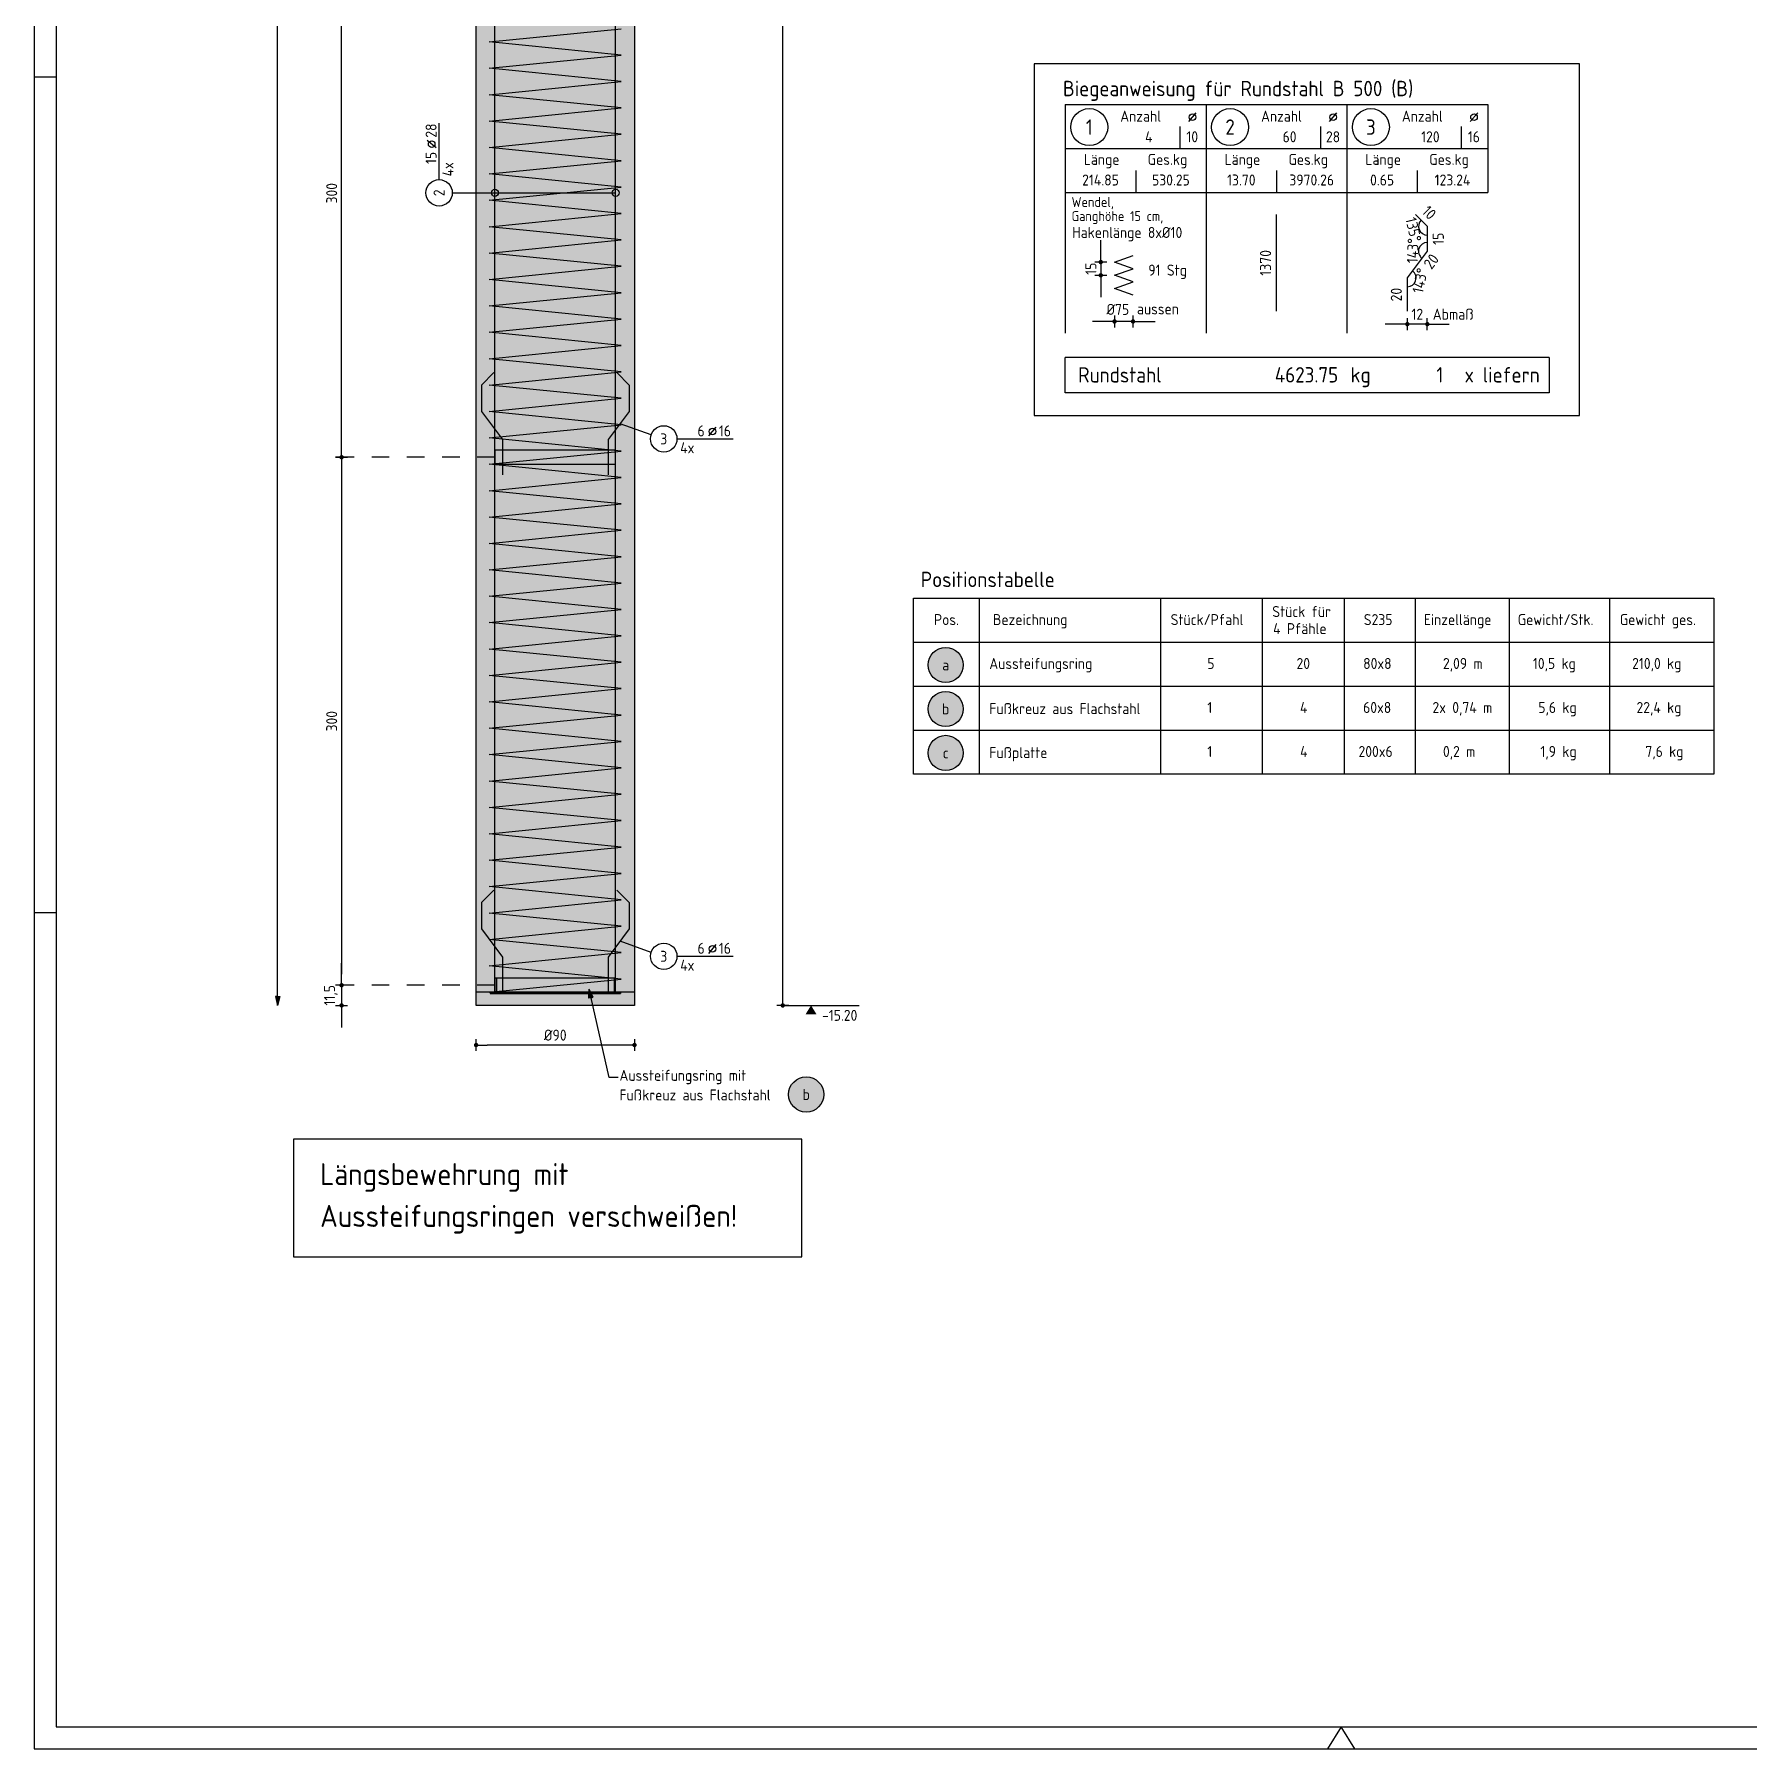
# Model space of a CAD drawing. Extents: x 22.7 to 42.2, y 6.9 to 28.2.
# Drawn here: x 22.69 to 32.43, y 6.89 to 16.63 of the extents above; entities that cross this region are included whole.
import ezdxf
from ezdxf.enums import TextEntityAlignment as Align

# ---------------------------------------------------------------- set-up
doc = ezdxf.new("R2010")
doc.units = 0
doc.header["$LTSCALE"] = 0.25
doc.linetypes.add('AUSGEZOGEN', pattern=[1000.01, 1000, 0.01])
doc.linetypes.add('DASHDOT2', pattern=[0.5, 0.25, -0.125, 0, -0.125])
for name, color, linetype in [('ACHSEN', 7, 'Continuous'), ('BETON', 7, 'Continuous'), ('grau_hell', 7, 'Continuous'), ('grau_mittel', 7, 'Continuous'), ('HILFE', 7, 'Continuous'), ('koten', 7, 'Continuous'), ('MASSE', 7, 'Continuous'), ('POS', 7, 'Continuous'), ('RAHMEN', 7, 'Continuous'), ('RND', 7, 'Continuous'), ('RND_BILD', 7, 'Continuous'), ('STAHL', 7, 'Continuous'), ('TEXT', 7, 'Continuous')]:
    doc.layers.add(name, color=color, linetype=linetype)
doc.layers.add('NOPLOT', color=7, linetype='Continuous', plot=False)
doc.styles.add('txt', font='isocp.shx')
doc.dimstyles.new('DOT_I', dxfattribs={"dimscale": 0.25, "dimtxt": 0.25, "dimasz": 0.25, "dimexe": 0.1, "dimexo": 0.3, "dimgap": 0.1, "dimtad": 1, "dimdec": 3, "dimzin": 3, "dimtxsty": 'txt', "dimblk": 'DOT', "dimblk1": 'DOT', "dimblk2": 'DOT', "dimsah": 1, "dimcen": 0.1, "dimse1": 1, "dimse2": 1, "dimazin": 0, "dimtfac": 1, "dimtdec": 4, "dimtix": 1, "dimtmove": 2, "dimatfit": 3, "dimfxl": 0, "dimtvp": 1, "dimtolj": 1, "dimtzin": 0, "dimarcsym": 0})

# ---------------------------------------------------------------- blocks, each defined once
blk = doc.blocks.new('DINA1')
at = {"layer": 'RAHMEN'}
for p, q in [((84.1, 0), (84.1, 59.4)), ((0, 0), (84.1, 0))]:
    blk.add_line(p, q, dxfattribs=at)
at = {"layer": 'RAHMEN', "color": 5}
for p, q in [((83.6, 0.5), (83.6, 58.9)), ((2, 0.5), (83.6, 0.5))]:
    blk.add_line(p, q, dxfattribs=at)
at = {"layer": 'RAHMEN', "color": 7, "linetype": 'Continuous'}
for p, q in [((84.1, 30.01), (83.6, 29.7)), ((83.6, 29.7), (84.1, 29.39))]:
    blk.add_line(p, q, dxfattribs=at)
at = {"layer": 'RAHMEN', "color": 7}
for p, q in [((46.1, 0), (46.1, 0.5)), ((65.1, 0.5), (65.1, 0))]:
    blk.add_line(p, q, dxfattribs=at)
blk = doc.blocks.new('DOT')
at = {"layer": 'MASSE', "color": 7, "linetype": 'Continuous'}
for p, q in [((0, 0), (-1, 0)), ((0, 0.54), (0, -0.54))]:
    blk.add_line(p, q, dxfattribs=at)
at = {"layer": 'MASSE', "color": 7, "linetype": 'Continuous', "const_width": 0.2}
blk.add_lwpolyline([(-0.1, 0, 1), (0.1, 0, 1)], format="xyb", close=True, dxfattribs=at)
blk = doc.blocks.new('*D20')
at = {"layer": 'Defpoints', "color": 0, "linetype": 'AUSGEZOGEN', "transparency": 16777216}
for p in [(26.946, 24.9628), (26.946, 24.9628), (26.946, 11.1128)]:
    blk.add_point(p, dxfattribs=at)
at = {"layer": 'MASSE', "color": 0, "linetype": 'AUSGEZOGEN', "lineweight": -2, "transparency": 16777216}
blk.add_line((26.946, 11.1753), (26.946, 24.9003), dxfattribs=at)
at = {"layer": 'MASSE', "color": 0, "linetype": 'AUSGEZOGEN', "lineweight": -2, "transparency": 16777216, "xscale": 0.0625, "yscale": 0.0625, "zscale": 0.0625}
for p, rotation in [((26.946, 24.9628), 90), ((26.946, 11.1128), 270)]:
    blk.add_blockref('DOT', p, dxfattribs=dict(at, rotation=rotation))
at = {"layer": 'MASSE', "color": 0, "linetype": 'AUSGEZOGEN', "transparency": 16777216, "insert": (26.8897, 18.0378), "char_height": 0.0625, "attachment_point": 5, "rotation": 90, "style": 'txt'}
blk.add_mtext('\\A1;1385', dxfattribs=at)
blk = doc.blocks.new('OKRD_U')
at = {"color": 0, "linetype": 'ByBlock'}
blk.add_solid([(-0.125, -0.202), (0.125, -0.202), (0, 0)], dxfattribs=at)
at = {"color": 0, "linetype": 'ByBlock', "style": 'txt'}
blk.add_attdef('OKRD', (0.25, -0.35), '', height=0.25, dxfattribs=at)
blk = doc.blocks.new('*D21')
at = {"layer": 'Defpoints', "color": 0, "linetype": 'AUSGEZOGEN', "transparency": 16777216}
for p in [(25.2035, 10.8877), (25.2035, 10.8877), (26.1035, 10.8877)]:
    blk.add_point(p, dxfattribs=at)
at = {"layer": 'MASSE', "color": 0, "linetype": 'AUSGEZOGEN', "lineweight": -2, "transparency": 16777216}
blk.add_line((26.041, 10.8877), (25.266, 10.8877), dxfattribs=at)
at = {"layer": 'MASSE', "color": 0, "linetype": 'AUSGEZOGEN', "lineweight": -2, "transparency": 16777216, "xscale": 0.0625, "yscale": 0.0625, "zscale": 0.0625, "rotation": 180}
blk.add_blockref('DOT', (25.2035, 10.8877), dxfattribs=at)
at = {"layer": 'MASSE', "color": 0, "linetype": 'AUSGEZOGEN', "lineweight": -2, "transparency": 16777216, "xscale": 0.0625, "yscale": 0.0625, "zscale": 0.0625}
blk.add_blockref('DOT', (26.1035, 10.8877), dxfattribs=at)
at = {"layer": 'MASSE', "color": 0, "linetype": 'AUSGEZOGEN', "transparency": 16777216, "insert": (25.6535, 10.944), "char_height": 0.0625, "attachment_point": 5, "style": 'txt'}
blk.add_mtext('\\A1;%%C90', dxfattribs=at)
blk = doc.blocks.new('*D37')
at = {"layer": 'Defpoints', "color": 0, "linetype": 'AUSGEZOGEN', "transparency": 16777216}
for p in [(24.4393, 11.2278), (24.4393, 11.1128), (24.4393, 11.1128)]:
    blk.add_point(p, dxfattribs=at)
at = {"layer": 'MASSE', "color": 0, "linetype": 'AUSGEZOGEN', "lineweight": -2, "transparency": 16777216}
for p, q in [((24.4393, 11.2903), (24.4393, 11.3528)), ((24.4393, 11.2278), (24.4393, 11.1128)), ((24.4393, 11.0503), (24.4393, 10.9878))]:
    blk.add_line(p, q, dxfattribs=at)
at = {"layer": 'MASSE', "color": 0, "linetype": 'AUSGEZOGEN', "lineweight": -2, "transparency": 16777216, "xscale": 0.0625, "yscale": 0.0625, "zscale": 0.0625}
for p, rotation in [((24.4393, 11.2278), 270), ((24.4393, 11.1128), 90)]:
    blk.add_blockref('DOT', p, dxfattribs=dict(at, rotation=rotation))
at = {"layer": 'MASSE', "color": 0, "linetype": 'AUSGEZOGEN', "transparency": 16777216, "insert": (24.3784, 11.1703), "char_height": 0.0625, "attachment_point": 5, "rotation": 90, "style": 'txt'}
blk.add_mtext('\\A1;11,5', dxfattribs=at)
blk = doc.blocks.new('*D38')
at = {"layer": 'Defpoints', "color": 0, "linetype": 'AUSGEZOGEN', "transparency": 16777216}
for p in [(24.4393, 14.2278), (24.4393, 11.2278), (24.4393, 11.2278)]:
    blk.add_point(p, dxfattribs=at)
at = {"layer": 'MASSE', "color": 0, "linetype": 'AUSGEZOGEN', "lineweight": -2, "transparency": 16777216}
blk.add_line((24.4393, 14.1653), (24.4393, 11.2903), dxfattribs=at)
at = {"layer": 'MASSE', "color": 0, "linetype": 'AUSGEZOGEN', "lineweight": -2, "transparency": 16777216, "xscale": 0.0625, "yscale": 0.0625, "zscale": 0.0625}
for p, rotation in [((24.4393, 14.2278), 90), ((24.4393, 11.2278), 270)]:
    blk.add_blockref('DOT', p, dxfattribs=dict(at, rotation=rotation))
at = {"layer": 'MASSE', "color": 0, "linetype": 'AUSGEZOGEN', "transparency": 16777216, "insert": (24.383, 12.7278), "char_height": 0.0625, "attachment_point": 5, "rotation": 90, "style": 'txt'}
blk.add_mtext('\\A1;300', dxfattribs=at)
blk = doc.blocks.new('*D39')
at = {"layer": 'Defpoints', "color": 0, "linetype": 'AUSGEZOGEN', "transparency": 16777216}
for p in [(24.4393, 17.2278), (24.4393, 17.2278), (24.4393, 14.2278)]:
    blk.add_point(p, dxfattribs=at)
at = {"layer": 'MASSE', "color": 0, "linetype": 'AUSGEZOGEN', "lineweight": -2, "transparency": 16777216}
blk.add_line((24.4393, 14.2903), (24.4393, 17.1653), dxfattribs=at)
at = {"layer": 'MASSE', "color": 0, "linetype": 'AUSGEZOGEN', "lineweight": -2, "transparency": 16777216, "xscale": 0.0625, "yscale": 0.0625, "zscale": 0.0625}
for p, rotation in [((24.4393, 17.2278), 90), ((24.4393, 14.2278), 270)]:
    blk.add_blockref('DOT', p, dxfattribs=dict(at, rotation=rotation))
at = {"layer": 'MASSE', "color": 0, "linetype": 'AUSGEZOGEN', "transparency": 16777216, "insert": (24.383, 15.7278), "char_height": 0.0625, "attachment_point": 5, "rotation": 90, "style": 'txt'}
blk.add_mtext('\\A1;300', dxfattribs=at)
blk = doc.blocks.new('Pfeillinie')
at = {"layer": 'TEXT', "linetype": 'Continuous'}
blk.add_hatch(color=7, dxfattribs=at).paths.add_polyline_path([(0, 0), (-0.8, 0.2), (-0.8, 0), (-0.8, -0.2)])
at = {"layer": 'TEXT', "color": 7, "linetype": 'Continuous'}
for p, q in [((-0.8, 0), (-0.8, 0.2)), ((-0.8, 0.2), (0, 0)), ((-0.8, 0), (-0.8, -0.2)), ((-0.8, -0.2), (0, 0))]:
    blk.add_line(p, q, dxfattribs=at)
blk = doc.blocks.new('RND_LEI')
at = {"layer": 'RND', "color": 7, "linetype": 'Continuous'}
blk.add_line((1.022, 0.066), (1.19, 0.27), dxfattribs=at)
for centre, radius in [((0, 0), 0.3), ((1.106, 0.168), 0.075)]:
    blk.add_circle(centre, radius, dxfattribs=at)
at = {"layer": 'RND', "color": 7, "linetype": 'Continuous', "style": 'txt'}
blk.add_attdef('POSL', text='', height=0.25, dxfattribs=at).set_placement((0, 0), align=Align.MIDDLE)
blk.add_attdef('ANZ', text='', height=0.25, dxfattribs=at).set_placement((0.931, 0.057), align=Align.RIGHT)
for tag, p in [('DUM', (1.253, 0.057)), ('ABSTD', (1.674, 0.057)), ('POSTXT', (0.374, -0.327))]:
    blk.add_attdef(tag, p, '', height=0.25, dxfattribs=at)
blk = doc.blocks.new('pos_ausz')
at = {"layer": 'grau_hell', "true_color": 0xfcfcfc}
blk.add_hatch(color=7, dxfattribs=at).paths.add_polyline_path([(-0.4, 0, 1), (0.4, 0, 1)])
at = {"layer": 'POS', "color": 1, "linetype": 'Continuous'}
blk.add_circle((0, 0), 0.4, dxfattribs=at)
at = {"layer": 'POS', "color": 7, "linetype": 'Continuous', "style": 'txt'}
blk.add_attdef('POSNAME', text='', height=0.25, dxfattribs=at).set_placement((0, 0), align=Align.MIDDLE)
blk.add_attdef('POSABM', (0.6, 0.05), '', height=0.25, dxfattribs=at)
blk = doc.blocks.new('RND_LIS2')
at = {"layer": 'RND', "color": 3, "linetype": 'Continuous'}
for p, q in [((0, 0), (0, -5.2)), ((0, 0), (3.2, 0)), ((3.2, 0), (3.2, -2)), ((2.6, -0.503), (2.6, -1)), ((0, -1), (3.2, -1)), ((1.6, -1.503), (1.6, -2)), ((0, -2), (3.2, -2))]:
    blk.add_line(p, q, dxfattribs=at)
at = {"layer": 'RND', "color": 7, "linetype": 'Continuous'}
blk.add_line((2.805, -0.39), (2.973, -0.186), dxfattribs=at)
at = {"layer": 'RND', "color": 1, "linetype": 'Continuous'}
blk.add_circle((0.545, -0.513), 0.42, dxfattribs=at)
at = {"layer": 'RND', "color": 7, "linetype": 'Continuous'}
blk.add_circle((2.889, -0.288), 0.075, dxfattribs=at)
at = {"layer": 'RND', "color": 7, "linetype": 'Continuous', "style": 'txt'}
for s, p in [('Anzahl', (1.249, -0.391)), ('Länge', (0.42, -1.373)), ('Ges.kg', (1.872, -1.373))]:
    blk.add_text(s, height=0.25, dxfattribs=at).set_placement(p)
at = {"layer": 'RND', "color": 1, "linetype": 'Continuous', "style": 'txt'}
blk.add_attdef('POS1', text='', height=0.35, dxfattribs=at).set_placement((0.545, -0.513), align=Align.MIDDLE)
at = {"layer": 'RND', "color": 7, "linetype": 'Continuous', "style": 'txt'}
for tag, p in [('STK1', (1.897, -0.859)), ('DS1', (2.885, -0.859)), ('LANG1', (0.8, -1.841)), ('GEW', (2.4, -1.841))]:
    blk.add_attdef(tag, text='', height=0.25, dxfattribs=at).set_placement(p, align=Align.CENTER)
blk = doc.blocks.new('RND_SUM')
at = {"layer": 'RND', "color": 5, "linetype": 'Continuous'}
for p, q in [((0, 0), (0, 0.8)), ((11, 0.8), (0, 0.8)), ((11, 0.8), (11, 0)), ((11, 0), (0, 0))]:
    blk.add_line(p, q, dxfattribs=at)
at = {"layer": 'RND', "color": 1, "linetype": 'Continuous', "style": 'txt'}
for s, p in [('Rundstahl', (0.292, 0.235)), ('kg', (6.483, 0.235))]:
    blk.add_text(s, height=0.35, dxfattribs=at).set_placement(p)
blk.add_text('x liefern', height=0.35, dxfattribs=at).set_placement((10.784, 0.235), align=Align.RIGHT)
for tag, p in [('RND-S', (6.203, 0.235)), ('RND-Z', (8.59, 0.235))]:
    blk.add_attdef(tag, text='', height=0.35, dxfattribs=at).set_placement(p, align=Align.RIGHT)
blk = doc.blocks.new('*D53')
at = {"layer": 'Defpoints', "color": 0, "linetype": 'AUSGEZOGEN', "transparency": 16777216}
for p in [(30.5728, 15.5048), (30.5746, 15.5736), (30.6081, 15.5401), (30.6081, 15.4691)]:
    blk.add_point(p, dxfattribs=at)
at = {"layer": 'RND_BILD', "color": 0, "linetype": 'AUSGEZOGEN', "lineweight": -2, "transparency": 16777216}
blk.add_arc((30.6081, 15.5401), 0.05, 135, 270, dxfattribs=at)
at = {"layer": 'RND_BILD', "color": 0, "linetype": 'AUSGEZOGEN', "transparency": 16777216, "insert": (30.5295, 15.5213), "char_height": 0.0625, "attachment_point": 5, "rotation": 283.4686, "style": 'txt'}
blk.add_mtext('\\A1;135°', dxfattribs=at)
blk = doc.blocks.new('*D54')
at = {"layer": 'Defpoints', "color": 0, "linetype": 'AUSGEZOGEN', "transparency": 16777216}
for p in [(30.5711, 15.4317), (30.6081, 15.4691), (30.6081, 15.3981), (30.5513, 15.3223)]:
    blk.add_point(p, dxfattribs=at)
at = {"layer": 'RND_BILD', "color": 0, "linetype": 'AUSGEZOGEN', "lineweight": -2, "transparency": 16777216}
blk.add_arc((30.6081, 15.3981), 0.05, 90, 233.1301, dxfattribs=at)
at = {"layer": 'RND_BILD', "color": 0, "linetype": 'AUSGEZOGEN', "transparency": 16777216, "insert": (30.5253, 15.4015), "char_height": 0.0625, "attachment_point": 5, "rotation": 87.60721, "style": 'txt'}
blk.add_mtext('\\A1;143°', dxfattribs=at)
blk = doc.blocks.new('*D55')
at = {"layer": 'Defpoints', "color": 0, "linetype": 'AUSGEZOGEN', "transparency": 16777216}
for p in [(30.5513, 15.3223), (30.4945, 15.2465), (30.5315, 15.2129), (30.4945, 15.1518)]:
    blk.add_point(p, dxfattribs=at)
at = {"layer": 'RND_BILD', "color": 0, "linetype": 'AUSGEZOGEN', "lineweight": -2, "transparency": 16777216}
blk.add_arc((30.4945, 15.2465), 0.05, 270, 53.1301, dxfattribs=at)
at = {"layer": 'RND_BILD', "color": 0, "linetype": 'AUSGEZOGEN', "transparency": 16777216, "insert": (30.5665, 15.2317), "char_height": 0.0625, "attachment_point": 5, "rotation": 78.39809, "style": 'txt'}
blk.add_mtext('\\A1;143°', dxfattribs=at)
blk = doc.blocks.new('*D56')
at = {"layer": 'Defpoints', "color": 0, "linetype": 'AUSGEZOGEN', "transparency": 16777216}
for p in [(28.8311, 14.9993), (28.8311, 14.9993), (28.9361, 14.9993)]:
    blk.add_point(p, dxfattribs=at)
at = {"layer": 'MASSE', "color": 0, "linetype": 'AUSGEZOGEN', "lineweight": -2, "transparency": 16777216}
for p, q in [((28.7686, 14.9993), (28.7061, 14.9993)), ((28.9361, 14.9993), (28.8311, 14.9993)), ((28.9986, 14.9993), (29.0611, 14.9993))]:
    blk.add_line(p, q, dxfattribs=at)
at = {"layer": 'MASSE', "color": 0, "linetype": 'AUSGEZOGEN', "lineweight": -2, "transparency": 16777216, "xscale": 0.0625, "yscale": 0.0625, "zscale": 0.0625}
blk.add_blockref('DOT', (28.8311, 14.9993), dxfattribs=at)
at = {"layer": 'MASSE', "color": 0, "linetype": 'AUSGEZOGEN', "lineweight": -2, "transparency": 16777216, "xscale": 0.0625, "yscale": 0.0625, "zscale": 0.0625, "rotation": 180}
blk.add_blockref('DOT', (28.9361, 14.9993), dxfattribs=at)
at = {"layer": 'MASSE', "color": 0, "linetype": 'AUSGEZOGEN', "transparency": 16777216, "insert": (28.8497, 15.068), "char_height": 0.0625, "attachment_point": 5, "style": 'txt'}
blk.add_mtext('\\A1;%%C75', dxfattribs=at)
blk = doc.blocks.new('*D57')
at = {"layer": 'Defpoints', "color": 0, "linetype": 'AUSGEZOGEN', "transparency": 16777216}
for p in [(28.7529, 15.3367), (28.7529, 15.2617), (28.7529, 15.2617)]:
    blk.add_point(p, dxfattribs=at)
at = {"layer": 'MASSE', "color": 0, "linetype": 'AUSGEZOGEN', "lineweight": -2, "transparency": 16777216}
for p, q in [((28.7529, 15.3992), (28.7529, 15.4617)), ((28.7529, 15.3367), (28.7529, 15.2617)), ((28.7529, 15.1992), (28.7529, 15.1367))]:
    blk.add_line(p, q, dxfattribs=at)
at = {"layer": 'MASSE', "color": 0, "linetype": 'AUSGEZOGEN', "lineweight": -2, "transparency": 16777216, "xscale": 0.0625, "yscale": 0.0625, "zscale": 0.0625}
for p, rotation in [((28.7529, 15.3367), 270), ((28.7529, 15.2617), 90)]:
    blk.add_blockref('DOT', p, dxfattribs=dict(at, rotation=rotation))
at = {"layer": 'MASSE', "color": 0, "linetype": 'AUSGEZOGEN', "transparency": 16777216, "insert": (28.6966, 15.2992), "char_height": 0.0625, "attachment_point": 5, "rotation": 90, "style": 'txt'}
blk.add_mtext('\\A1;15', dxfattribs=at)
blk = doc.blocks.new('*D58')
at = {"layer": 'Defpoints', "color": 0, "linetype": 'AUSGEZOGEN', "transparency": 16777216}
for p in [(30.4945, 14.9841), (30.4945, 14.9841), (30.6081, 14.9841)]:
    blk.add_point(p, dxfattribs=at)
at = {"layer": 'MASSE', "color": 0, "linetype": 'AUSGEZOGEN', "lineweight": -2, "transparency": 16777216}
for p, q in [((30.432, 14.9841), (30.3695, 14.9841)), ((30.6081, 14.9841), (30.4945, 14.9841)), ((30.6706, 14.9841), (30.7331, 14.9841))]:
    blk.add_line(p, q, dxfattribs=at)
at = {"layer": 'MASSE', "color": 0, "linetype": 'AUSGEZOGEN', "lineweight": -2, "transparency": 16777216, "xscale": 0.0625, "yscale": 0.0625, "zscale": 0.0625}
blk.add_blockref('DOT', (30.4945, 14.9841), dxfattribs=at)
at = {"layer": 'MASSE', "color": 0, "linetype": 'AUSGEZOGEN', "lineweight": -2, "transparency": 16777216, "xscale": 0.0625, "yscale": 0.0625, "zscale": 0.0625, "rotation": 180}
blk.add_blockref('DOT', (30.6081, 14.9841), dxfattribs=at)
at = {"layer": 'MASSE', "color": 0, "linetype": 'AUSGEZOGEN', "transparency": 16777216, "insert": (30.5513, 15.0403), "char_height": 0.0625, "attachment_point": 5, "style": 'txt'}
blk.add_mtext('\\A1;12', dxfattribs=at)

msp = doc.modelspace()

# ---------------------------------------------------------------- hatches: boundary and pattern name
at = {"layer": 'grau_mittel'}
msp.add_hatch(color=61, dxfattribs=at).paths.add_polyline_path([(26.1035, 24.9628), (25.2035, 24.9628), (25.2035, 11.1128), (26.1035, 11.1128)])

# ---------------------------------------------------------------- linework, layer by layer
at = {"layer": 'ACHSEN', "color": 102, "linetype": 'DASHDOT2'}
for p, q in [((25.3105, 14.2278), (24.4393, 14.2278)), ((25.3105, 11.2278), (24.4393, 11.2278))]:
    msp.add_line(p, q, dxfattribs=at)
at = {"layer": 'BETON', "color": 6, "linetype": 'AUSGEZOGEN'}
for p, q in [((25.2035, 11.1128), (25.2035, 24.9628)), ((26.1035, 24.9628), (26.1035, 11.1128)), ((26.1035, 11.1128), (25.2035, 11.1128))]:
    msp.add_line(p, q, dxfattribs=at)
at = {"layer": 'HILFE', "color": 102, "linetype": 'AUSGEZOGEN'}
for p, q in [((28.0614, 13.4266), (28.0614, 12.4266)), ((29.0915, 13.4266), (29.0915, 12.4266)), ((29.669, 13.4266), (29.669, 12.4266)), ((30.1362, 13.4266), (30.1362, 12.4266)), ((30.5395, 13.4266), (30.5395, 12.4266)), ((31.0737, 13.4266), (31.0737, 12.4266)), ((31.6435, 13.4266), (31.6435, 12.4266)), ((27.6895, 13.1766), (32.2364, 13.1766)), ((27.6895, 12.9266), (32.2364, 12.9266)), ((27.6895, 12.6766), (32.2364, 12.6766)), ((25.9599, 10.703), (25.8453, 11.2053)), ((26.946, 11.1128), (27.3795, 11.1128)), ((26.0104, 10.703), (25.9599, 10.703))]:
    msp.add_line(p, q, dxfattribs=at)
msp.add_lwpolyline([(27.6895, 13.4266), (32.2364, 13.4266), (32.2364, 12.4266), (27.6895, 12.4266)], close=True, dxfattribs=at)
at = {"layer": 'NOPLOT', "color": 191, "linetype": 'Continuous'}
msp.add_line((26.1035, 11.1878), (25.2035, 11.1878), dxfattribs=at)
at = {"layer": 'POS', "color": 1, "linetype": 'AUSGEZOGEN'}
for centre in [(27.8717, 13.0476), (27.8717, 12.7976), (27.8717, 12.5476), (27.0791, 10.6069)]:
    msp.add_circle(centre, 0.1, dxfattribs=at)
at = {"layer": 'RND', "color": 7, "linetype": 'AUSGEZOGEN'}
for p, q in [((24.9932, 15.8052), (24.9932, 16.1252)), ((26.3447, 14.332), (26.6647, 14.332)), ((26.3447, 11.392), (26.6647, 11.392))]:
    msp.add_line(p, q, dxfattribs=at)
at = {"layer": 'RND', "color": 102, "linetype": 'AUSGEZOGEN'}
for p, q in [((25.0682, 15.7302), (25.9965, 15.7302)), ((26.1982, 14.3545), (26.0212, 14.4181)), ((26.1982, 11.4145), (26.0212, 11.4781))]:
    msp.add_line(p, q, dxfattribs=at)
at = {"layer": 'RND', "color": 1, "linetype": 'AUSGEZOGEN'}
for p, q in [((28.8311, 15.3367), (28.9361, 15.3742)), ((28.9361, 15.2992), (28.8311, 15.3367)), ((28.8311, 15.2617), (28.9361, 15.2992)), ((28.9361, 15.2242), (28.8311, 15.2617)), ((28.8311, 15.1867), (28.9361, 15.2242)), ((28.9361, 15.1492), (28.8311, 15.1867))]:
    msp.add_line(p, q, dxfattribs=at)
at = {"layer": 'RND', "color": 102, "linetype": 'AUSGEZOGEN'}
msp.add_lwpolyline([(24.0754, 11.1128), (24.0754, 24.9628)], dxfattribs=at)
at = {"layer": 'RND', "color": 1, "linetype": 'AUSGEZOGEN'}
for points in [[(25.3105, 11.1878), (25.3105, 24.8878)], [(25.9965, 11.1878), (25.9965, 24.8878)], [(25.2785, 11.1878), (26.0285, 11.2628), (25.2785, 11.3378), (26.0285, 11.4128), (25.2785, 11.4878), (26.0285, 11.5628), (25.2785, 11.6378), (26.0285, 11.7128), (25.2785, 11.7878), (26.0285, 11.8628), (25.2785, 11.9378), (26.0285, 12.0128), (25.2785, 12.0878), (26.0285, 12.1628), (25.2785, 12.2378), (26.0285, 12.3128), (25.2785, 12.3878), (26.0285, 12.4628), (25.2785, 12.5378), (26.0285, 12.6128), (25.2785, 12.6878), (26.0285, 12.7628), (25.2785, 12.8378), (26.0285, 12.9128), (25.2785, 12.9878), (26.0285, 13.0628), (25.2785, 13.1378), (26.0285, 13.2128), (25.2785, 13.2878), (26.0285, 13.3628), (25.2785, 13.4378), (26.0285, 13.5128), (25.2785, 13.5878), (26.0285, 13.6628), (25.2785, 13.7378), (26.0285, 13.8128), (25.2785, 13.8878), (26.0285, 13.9628), (25.2785, 14.0378), (26.0285, 14.1128), (25.2785, 14.1878), (26.0285, 14.2628), (25.2785, 14.3378), (26.0285, 14.4128), (25.2785, 14.4878), (26.0285, 14.5628), (25.2785, 14.6378), (26.0285, 14.7128), (25.2785, 14.7878), (26.0285, 14.8628), (25.2785, 14.9378), (26.0285, 15.0128), (25.2785, 15.0878), (26.0285, 15.1628), (25.2785, 15.2378), (26.0285, 15.3128), (25.2785, 15.3878), (26.0285, 15.4628), (25.2785, 15.5378), (26.0285, 15.6128), (25.2785, 15.6878), (26.0285, 15.7628), (25.2785, 15.8378), (26.0285, 15.9128), (25.2785, 15.9878), (26.0285, 16.0628), (25.2785, 16.1378), (26.0285, 16.2128), (25.2785, 16.2878), (26.0285, 16.3628), (25.2785, 16.4378), (26.0285, 16.5128), (25.2785, 16.5878), (26.0285, 16.6628)], [(25.3043, 14.7085), (25.2335, 14.6378), (25.2335, 14.4878), (25.3535, 14.3278), (25.3535, 14.1278)], [(26.0028, 14.7085), (26.0735, 14.6378), (26.0735, 14.4878), (25.9535, 14.3278), (25.9535, 14.1278)], [(25.3043, 11.7685), (25.2335, 11.6978), (25.2335, 11.5478), (25.3535, 11.3878), (25.3535, 11.1878)], [(26.0028, 11.7685), (26.0735, 11.6978), (26.0735, 11.5478), (25.9535, 11.3878), (25.9535, 11.1878)]]:
    msp.add_lwpolyline(points, dxfattribs=at)
at = {"layer": 'RND', "color": 7, "linetype": 'AUSGEZOGEN'}
for centre in [(25.3105, 15.7302), (25.9965, 15.7302)]:
    msp.add_circle(centre, 0.02, dxfattribs=at)
at = {"layer": 'RND_BILD', "color": 1, "linetype": 'AUSGEZOGEN'}
for points in [[(29.7513, 15.0571), (29.7513, 15.6071)], [(30.5412, 15.6071), (30.6081, 15.5401), (30.6081, 15.3981), (30.4945, 15.2465), (30.4945, 15.0571)]]:
    msp.add_lwpolyline(points, dxfattribs=at)
at = {"layer": 'STAHL', "color": 102, "linetype": 'AUSGEZOGEN'}
for p, q in [((25.3185, 11.2678), (25.3185, 11.1878)), ((25.9885, 11.2678), (25.9885, 11.1878)), ((25.2835, 11.1878), (25.2835, 11.1798)), ((25.2835, 11.1878), (26.0236, 11.1878)), ((25.2835, 11.1798), (26.0236, 11.1798)), ((26.0236, 11.1878), (26.0236, 11.1798))]:
    msp.add_line(p, q, dxfattribs=at)
for points in [[(25.3105, 14.1878), (25.9965, 14.1878), (25.9965, 14.2678), (25.3105, 14.2678)], [(25.3105, 11.1878), (25.9965, 11.1878), (25.9965, 11.2678), (25.3105, 11.2678)]]:
    msp.add_lwpolyline(points, close=True, dxfattribs=at)
at = {"layer": 'TEXT', "color": 1, "linetype": 'AUSGEZOGEN'}
msp.add_lwpolyline([(28.3748, 14.4648), (31.4722, 14.4648), (31.4722, 16.464), (28.3748, 16.464)], close=True, dxfattribs=at)
at = {"layer": 'TEXT', "color": 6, "linetype": 'AUSGEZOGEN'}
msp.add_lwpolyline([(24.1668, 9.6843), (27.0547, 9.6843), (27.0547, 10.3524), (24.1668, 10.3524)], close=True, dxfattribs=at)

# ---------------------------------------------------------------- block references
at = {"layer": 'koten', "color": 7, "linetype": 'AUSGEZOGEN', "xscale": 0.25, "yscale": 0.25, "zscale": 0.25}
msp.add_blockref('OKRD_U', (27.1066, 11.1128), dxfattribs=at).add_auto_attribs({'OKRD': '-15.20'})
at = {"layer": 'POS', "color": 7, "linetype": 'AUSGEZOGEN', "xscale": 0.25, "yscale": 0.25, "zscale": 0.25}
for p, values in [((27.8717, 13.0476), {'POSNAME': 'a'}), ((27.8717, 12.7976), {'POSNAME': 'b'}), ((27.8717, 12.5476), {'POSNAME': 'c'}), ((27.0791, 10.6069), {'POSNAME': 'b'})]:
    msp.add_blockref('pos_ausz', p, dxfattribs=at).add_auto_attribs(values)
at = {"layer": 'RAHMEN', "xscale": 0.25, "yscale": 0.25, "zscale": 0.25, "rotation": 270}
msp.add_blockref('DINA1', (22.6932, 27.9144), dxfattribs=at)
at = {"layer": 'RND', "color": 7, "linetype": 'AUSGEZOGEN', "xscale": 0.25, "yscale": 0.25, "zscale": 0.25, "rotation": 90}
msp.add_blockref('RND_LEI', (24.9932, 15.7302), dxfattribs=at).add_auto_attribs({'POSL': '2', 'DUM': '28', 'ANZ': '15', 'POSTXT': '4x'})
at = {"layer": 'RND', "color": 7, "linetype": 'AUSGEZOGEN', "xscale": 0.25, "yscale": 0.25, "zscale": 0.25}
for p in [(26.2697, 14.332), (26.2697, 11.392)]:
    msp.add_blockref('RND_LEI', p, dxfattribs=at).add_auto_attribs({'POSL': '3', 'DUM': '16', 'ANZ': '6', 'POSTXT': '4x'})
at = {"layer": 'RND', "color": 102, "linetype": 'AUSGEZOGEN', "xscale": 0.0625, "yscale": 0.0625, "zscale": 0.0625}
for p, rotation in [((25.8453, 11.2053), 102.8497834307456), ((24.0754, 11.1128), 270)]:
    msp.add_blockref('Pfeillinie', p, dxfattribs=dict(at, rotation=rotation))
at = {"layer": 'RND_BILD', "color": 6, "linetype": 'AUSGEZOGEN', "xscale": 0.25, "yscale": 0.25, "zscale": 0.25}
msp.add_blockref('RND_LIS2', (28.5513, 16.2321), dxfattribs=at).add_auto_attribs({'POS1': '1', 'STK1': '4', 'DS1': '10', 'LANG1': '214.85', 'GEW': '530.25'})
at = {"layer": 'RND_BILD', "color": 7, "linetype": 'AUSGEZOGEN', "xscale": 0.25, "yscale": 0.25, "zscale": 0.25}
for name, p, values in [('RND_LIS2', (29.3513, 16.2321), {'POS1': '2', 'STK1': '60', 'DS1': '28', 'LANG1': '13.70', 'GEW': '3970.26'}), ('RND_LIS2', (30.1513, 16.2321), {'POS1': '3', 'STK1': '120', 'DS1': '16', 'LANG1': '0.65', 'GEW': '123.24'}), ('RND_SUM', (28.5513, 14.5936), {'RND-S': '4623.75', 'RND-Z': '1'})]:
    msp.add_blockref(name, p, dxfattribs=at).add_auto_attribs(values)

# ---------------------------------------------------------------- texts
at = {"layer": 'RND', "color": 7, "linetype": 'AUSGEZOGEN', "style": 'txt'}
for s, p in [('Wendel, ', (28.587, 15.6501)), ('Ganghöhe 15 cm,', (28.587, 15.5699))]:
    msp.add_text(s, height=0.05625, dxfattribs=at).set_placement(p)
at = {"layer": 'RND_BILD', "color": 7, "linetype": 'AUSGEZOGEN', "style": 'txt'}
for s, rotation, p in [('10', 315, (30.6188, 15.6178)), ('15', 90, (30.6706, 15.4691)), ('1370', 90, (29.6888, 15.3321)), ('20', 53.1301, (30.6302, 15.3405)), ('20', 90, (30.432, 15.1518))]:
    msp.add_text(s, height=0.063, rotation=rotation, dxfattribs=at).set_placement(p, align=Align.MIDDLE)
for s, p in [('Hakenlänge 8x%%C10', (28.5903, 15.4737)), ('91 Stg', (29.0229, 15.2597))]:
    msp.add_text(s, height=0.0625, dxfattribs=at).set_placement(p)
at = {"layer": 'TEXT', "color": 1, "linetype": 'AUSGEZOGEN', "style": 'txt'}
for s, p in [('Biegeanweisung für Rundstahl B 500 (B)', (28.538, 16.2793)), ('Positionstabelle', (27.73, 13.4897))]:
    msp.add_text(s, height=0.0875, dxfattribs=at).set_placement(p)
at = {"layer": 'TEXT', "color": 7, "linetype": 'AUSGEZOGEN', "style": 'txt'}
for s, p in [('aussen', (28.9585, 15.0394)), ('Abmaß', (30.6391, 15.0092)), ('Stück für', (29.7273, 13.3197)), ('Pos.', (27.8055, 13.2741)), ('Bezeichnung', (28.1404, 13.2741)), ('Stück/Pfahl', (29.1498, 13.274)), ('4 Pfähle', (29.732, 13.2225)), ('S235', (30.2471, 13.274)), ('Einzellänge', (30.5885, 13.274)), ('Gewicht/Stk.', (31.122, 13.274)), ('Gewicht ges.', (31.7018, 13.274)), ('Aussteifungsring', (28.1195, 13.0246)), ('5', (29.3582, 13.0246)), ('20', (29.8651, 13.0246)), ('80x8', (30.2437, 13.0246)), ('2,09 m', (30.697, 13.0246)), ('10,5 kg', (31.208, 13.0246)), ('210,0 kg', (31.7719, 13.0246)), ('Fußkreuz aus Flachstahl', (28.1193, 12.768)), ('1', (29.3582, 12.7746)), ('4', (29.8848, 12.7746)), ('60x8', (30.2435, 12.7746)), ('2x 0,74 m', (30.6376, 12.7746)), ('5,6 kg', (31.2389, 12.7746)), ('22,4 kg', (31.7968, 12.7746)), ('Fußplatte', (28.1193, 12.518)), ('1', (29.3582, 12.5246)), ('4', (29.8852, 12.5246)), ('200x6', (30.2173, 12.5246)), ('0,2 m', (30.697, 12.5246)), ('1,9 kg', (31.2505, 12.5246)), ('7,6 kg', (31.8471, 12.5246)), ('Aussteifungsring mit', (26.018, 10.6843)), ('Fußkreuz aus Flachstahl', (26.018, 10.5727))]:
    msp.add_text(s, height=0.0625, dxfattribs=at).set_placement(p)
at = {"layer": 'TEXT', "color": 6, "linetype": 'AUSGEZOGEN', "style": 'txt'}
for s, p in [('Längsbewehrung mit ', (24.3173, 10.0917)), ('Aussteifungsringen verschweißen!', (24.3173, 9.8542))]:
    msp.add_text(s, height=0.125, dxfattribs=at).set_placement(p)

# ---------------------------------------------------------------- dimensions: what is measured, and where the dimension line sits
at = {"layer": 'MASSE', "color": 7, "linetype": 'AUSGEZOGEN'}
for base, p1, p2, override, picture, middle in [((26.946, 24.9628), (26.946, 11.1128), (26.946, 24.9628), {"dimdec": 0, "dimlfac": 100}, '*D20', (26.8897, 18.0378)), ((24.4393, 17.2278), (24.4393, 14.2278), (24.4393, 17.2278), {"dimdec": 0, "dimlfac": 100}, '*D39', (24.383, 15.7278)), ((24.4393, 11.2278), (24.4393, 14.2278), (24.4393, 11.2278), {"dimdec": 0, "dimlfac": 100}, '*D38', (24.383, 12.7278)), ((24.4393, 11.1128), (24.4393, 11.2278), (24.4393, 11.1128), {"dimdec": 1, "dimlfac": 100}, '*D37', (24.3784, 11.1703))]:
    dim = msp.add_linear_dim(base=base, p1=p1, p2=p2, angle=90, dimstyle='DOT_I', override=override, dxfattribs=at)
    dim.commit()
    dim.dimension.update_dxf_attribs({"geometry": picture, "text_midpoint": middle})
dim = msp.add_linear_dim(base=(28.7529, 15.2617), p1=(28.7529, 15.3367), p2=(28.7529, 15.2617), angle=90, text='15', dimstyle='DOT_I', override={"dimdec": 0, "dimlfac": 100}, dxfattribs=at)
dim.commit()
dim.dimension.update_dxf_attribs({"geometry": '*D57', "text_midpoint": (28.6966, 15.2992)})
dim = msp.add_linear_dim(base=(28.8311, 14.9993), p1=(28.9361, 14.9993), p2=(28.8311, 14.9993), text='%%C75', dimstyle='DOT_I', override={"dimdec": 0, "dimlfac": 100}, dxfattribs=at)
dim.commit()
dim.dimension.update_dxf_attribs({"geometry": '*D56', "text_midpoint": (28.8497, 15.068), "dimtype": 160})
for base, p1, p2, text, override, picture, middle in [((30.4945, 14.9841), (30.6081, 14.9841), (30.4945, 14.9841), '12', {"dimdec": 1, "dimlfac": 100}, '*D58', (30.5513, 15.0403)), ((25.2035, 10.8877), (26.1035, 10.8877), (25.2035, 10.8877), '%%C<>', {"dimdec": 0, "dimlfac": 100}, '*D21', (25.6535, 10.944))]:
    dim = msp.add_linear_dim(base=base, p1=p1, p2=p2, text=text, dimstyle='DOT_I', override=override, dxfattribs=at)
    dim.commit()
    dim.dimension.update_dxf_attribs({"geometry": picture, "text_midpoint": middle})
at = {"layer": 'RND_BILD', "color": 7, "linetype": 'AUSGEZOGEN'}
for base, center, p1, p2, picture, middle in [((30.5728, 15.5048), (30.6081, 15.5401), (30.6081, 15.4691), (30.5746, 15.5736), '*D53', (30.5295, 15.5213)), ((30.5711, 15.4317), (30.6081, 15.3981), (30.5513, 15.3223), (30.6081, 15.4691), '*D54', (30.5253, 15.4015)), ((30.5315, 15.2129), (30.4945, 15.2465), (30.4945, 15.1518), (30.5513, 15.3223), '*D55', (30.5665, 15.2317))]:
    dim = msp.add_angular_dim_3p(base=base, center=center, p1=p1, p2=p2, dimstyle='DOT_I', override={"dimdec": 1, "dimrnd": 0.0005, "dimadec": 0}, dxfattribs=at)
    dim.commit()
    dim.dimension.update_dxf_attribs({"geometry": picture, "text_midpoint": middle, "dimtype": 165})

doc.saveas('drawing.dxf')
